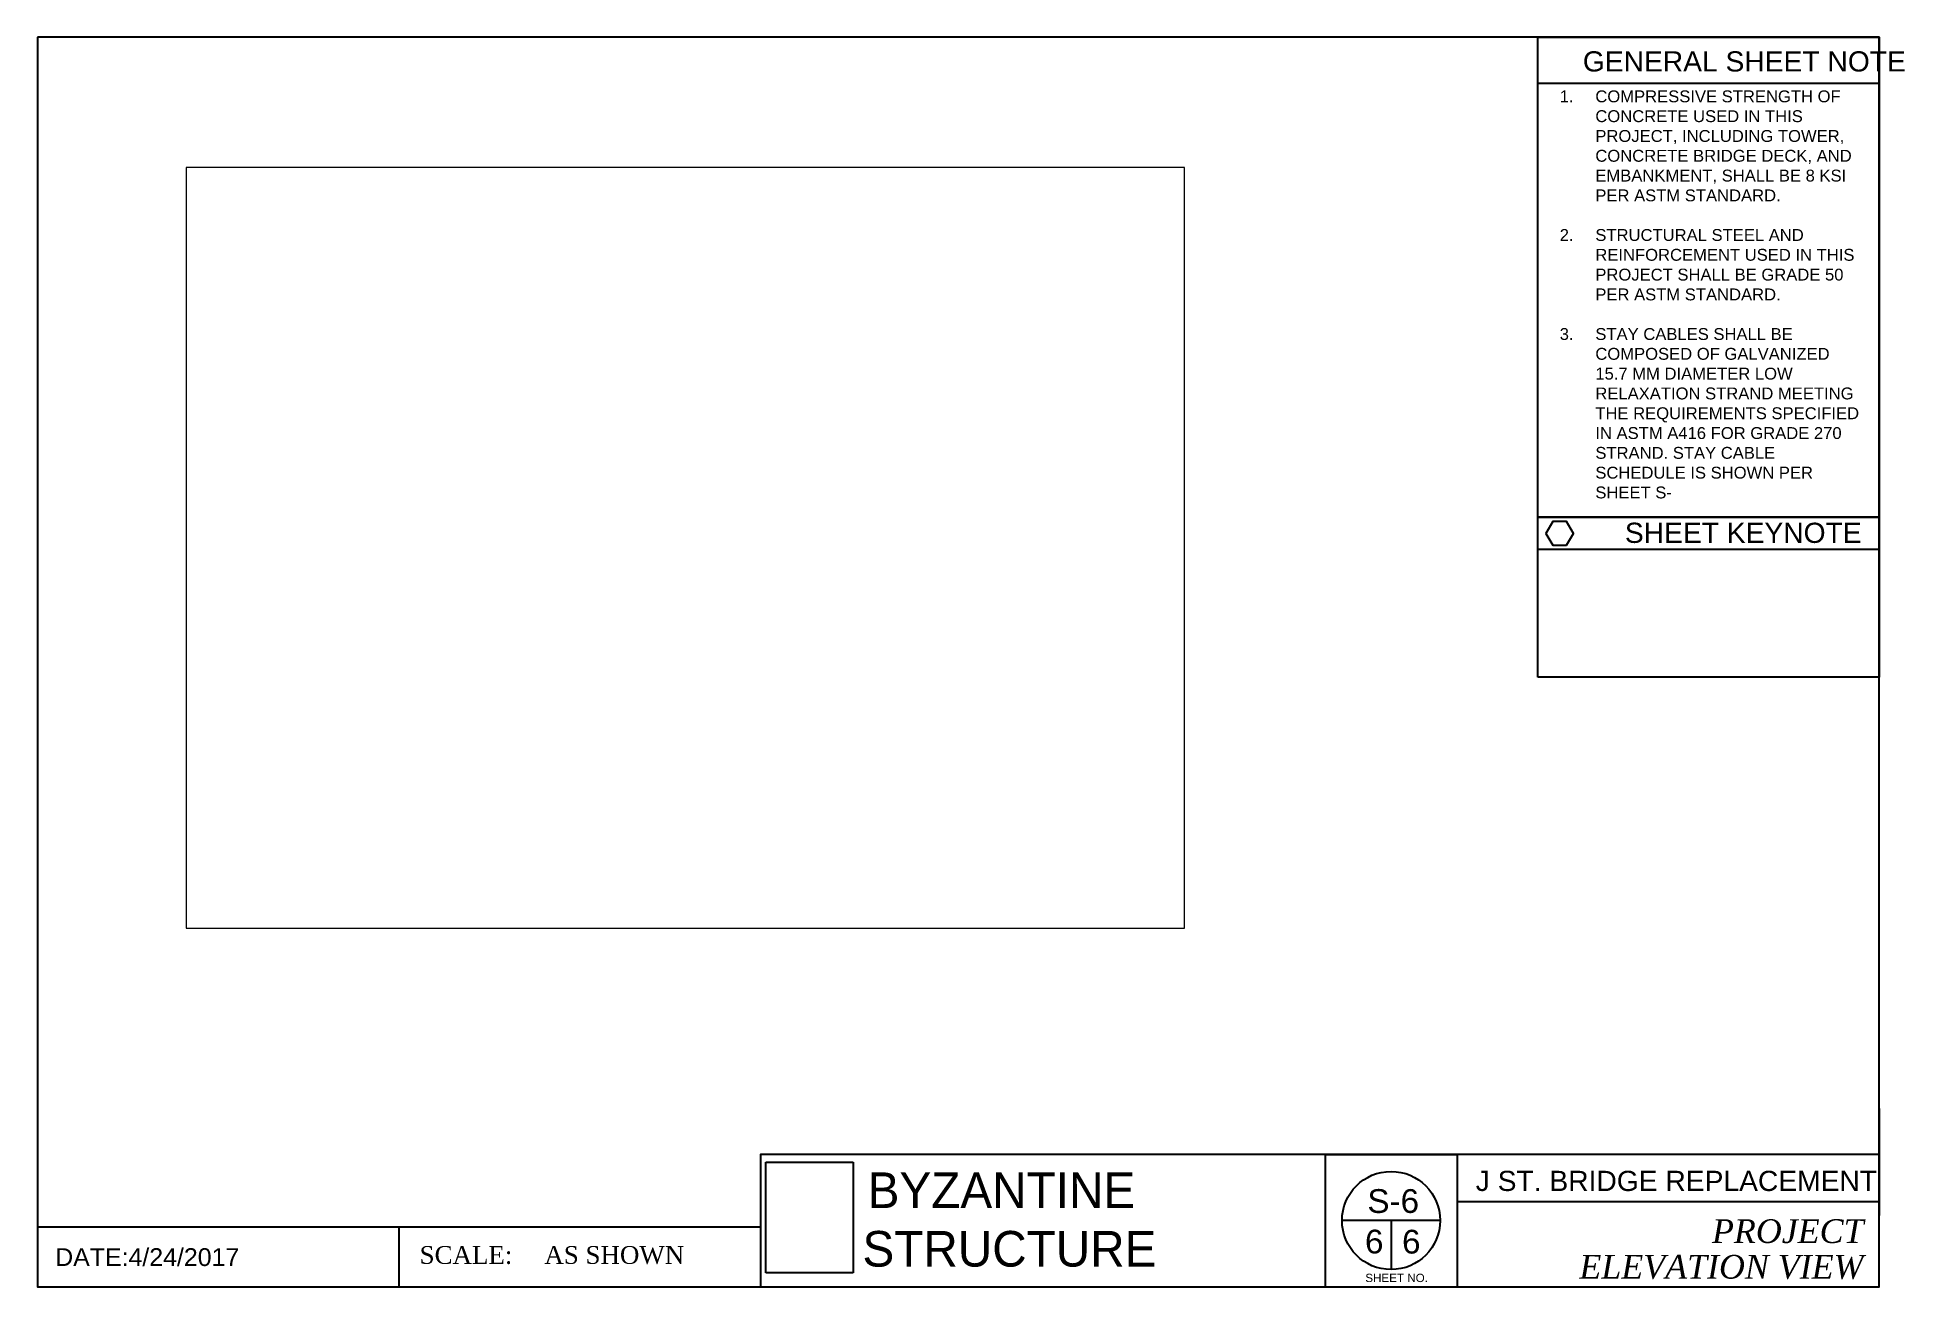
# Paper-space layout 'S-6 Cable Cross Section' of a CAD drawing. Header units: inches. Extents: x 0 to 15.7, y 0 to 10.5.
import ezdxf
from ezdxf.enums import TextEntityAlignment as Align

# ---------------------------------------------------------------- set-up
doc = ezdxf.new("R2010")
doc.units = ezdxf.units.IN
doc.header["$MEASUREMENT"] = 0
doc.header["$XCLIPFRAME"] = 2
doc.styles.add('Annotative', font='arial.ttf')
doc.styles.add('Bridge 122L', font='times.ttf')
doc.styles.get("Standard").update_dxf_attribs({"font": 'arial.ttf'})
picture_1 = doc.add_image_def('image1.jpg', size_in_pixel=(215, 288))

# ---------------------------------------------------------------- blocks, each defined once
blk = doc.blocks.new('Sheet Number')
for p, q in [((11.806, 0.557), (10.98, 0.557)), ((11.393, 0.557), (11.393, 0.144))]:
    blk.add_line(p, q)
blk.add_circle((11.393, 0.557), 0.413)
for tag, p in [('S-1', (11.411, 0.721)), ('1', (11.251, 0.38))]:
    blk.add_attdef(tag, text='', height=0.2).set_placement(p, align=Align.MIDDLE)
at = {"style": 'Annotative'}
blk.add_attdef('6', text='', height=0.2, dxfattribs=at).set_placement((11.563, 0.379), align=Align.MIDDLE)

psp = doc.layouts.new('S-6 Cable Cross Section')

# ---------------------------------------------------------------- linework, layer by layer
for p, q in [((12.631, 10.133), (15.504, 10.133)), ((12.631, 6.212), (15.504, 6.212)), ((15.504, 0.004), (15.504, 1.504)), ((15.504, 1.504), (15.504, 1.004)), ((10.842, 1.118), (11.952, 1.118)), ((15.504, 1.118), (11.222, 1.118)), ((11.952, 1.118), (11.952, 0.004)), ((15.504, 1.004), (15.504, 0.604)), ((15.504, 0.718), (11.952, 0.718)), ((6.091, 0.504), (0.004, 0.504)), ((3.047, 0.504), (3.047, 0.004)), ((0.004, 0.004), (6.504, 0.004)), ((11.504, 0.004), (12.104, 0.004))]:
    psp.add_line(p, q)
for points in [[(0.004, 10.52), (0.004, 0.004), (15.504, 0.004), (15.504, 10.52)], [(15.504, 10.52), (15.504, 6.481), (12.631, 6.481), (12.631, 10.52)], [(12.631, 5.133), (12.631, 6.481), (15.504, 6.481), (15.504, 5.133)], [(12.873, 6.245), (12.931, 6.345), (12.873, 6.446), (12.757, 6.446), (12.7, 6.345), (12.757, 6.245)]]:
    psp.add_lwpolyline(points, close=True)
for points in [[(11.222, 1.118), (6.091, 1.118), (6.091, 0.004)], [(10.842, 1.118), (10.842, 0.004)]]:
    psp.add_lwpolyline(points)

# ---------------------------------------------------------------- block references
psp.add_blockref('Sheet Number', (0.004, 0.004)).add_auto_attribs({'6': '6', '1': '6', 'S-1': 'S-6'})

# ---------------------------------------------------------------- texts
for s, width, gutter_width, heights, insert, char_height, attachment_point in [('GENERAL SHEET NOTE', 3.03631, 1, [0.174], (15.729, 10.23), 0.17, 9), ('\\pi-0.3,l0.4,t0.4;1.^ICOMPRESSIVE STRENGTH OF CONCRETE USED IN THIS PROJECT, INCLUDING TOWER, CONCRETE BRIDGE DECK, AND EMBANKMENT, SHALL BE 8 KSI PER ASTM STANDARD.\\P\\P2.^ISTRUCTURAL STEEL AND REINFORCEMENT USED IN THIS PROJECT SHALL BE GRADE 50 PER ASTM STANDARD.  \\P\\P3.^ISTAY CABLES SHALL BE COMPOSED OF GALVANIZED 15.7 MM DIAMETER LOW RELAXATION STRAND MEETING THE REQUIREMENTS SPECIFIED IN ASTM A416 FOR GRADE 270 STRAND. STAY CABLE SCHEDULE IS SHOWN PER SHEET S-', 2.64981, 0.75, [0], (12.716, 10.073), 0.1, 1), ('SHEET KEYNOTE', 2.33962, 1, [0.103], (15.357, 6.262), 0.17, 9), ('J ST. BRIDGE REPLACEMENT', 4.2825, 1, [0], (15.487, 0.807), 0.17, 9), ('SHEET NO.', 0.73483, 1, [0], (11.18, 0.113), 0.07, 1)]:
    psp.add_mtext_dynamic_manual_height_columns(s, width=width, gutter_width=gutter_width, heights=heights, dxfattribs=dict(insert=insert, char_height=char_height, attachment_point=attachment_point))
at = {"char_height": 0.3, "attachment_point": 1}
for s, insert, width in [('{\\fHarrington|b0|i0|c0|p82;BYZANTINE}', (6.992, 0.966), 2.78809), ('{\\fBankGothic Lt BT|b0|i0|c0|p34;STRUCTURE}', (6.948, 0.473), 2.07042)]:
    psp.add_mtext(s, dxfattribs=dict(at, insert=insert, width=width))
at = {"insert": (15.373, 0.067), "char_height": 0.2, "attachment_point": 9, "line_spacing_factor": 0.9}
psp.add_mtext_dynamic_manual_height_columns('{\\fTimes New Roman|b0|i1|c0|p18;PROJECT\\PELEVATION VIEW}', width=2.96908, gutter_width=1, heights=[0], dxfattribs=at)
at = {"insert": (3.071, 0.346), "char_height": 0.15, "attachment_point": 1, "style": 'Bridge 122L'}
psp.add_mtext_dynamic_manual_height_columns('\\pi-0.45,l0.6,t1.2;SCALE:^IAS SHOWN ', width=3.61062, gutter_width=0.75, heights=[0], dxfattribs=at)
psp.add_attdef('DATE:4/24/2017', (0.154, 0.178), '', height=0.15)

# ---------------------------------------------------------------- pictures from other files: only their frames are drawn
image = psp.add_image(picture_1, insert=(6.133, 0.079), size_in_units=(0.747, 1))
image.set_boundary_path([(-0.14, 7.2), (211.36, 275.77)])
image.dxf.flags = 15

# ---------------------------------------------------------------- viewports
at = {"layer": '0'}
psp.add_viewport(center=(5.457, 6.223), size=(8.4, 6.4), view_center_point=(6, 4.5), view_height=9.22389, dxfattribs=at)

doc.saveas('drawing.dxf')
